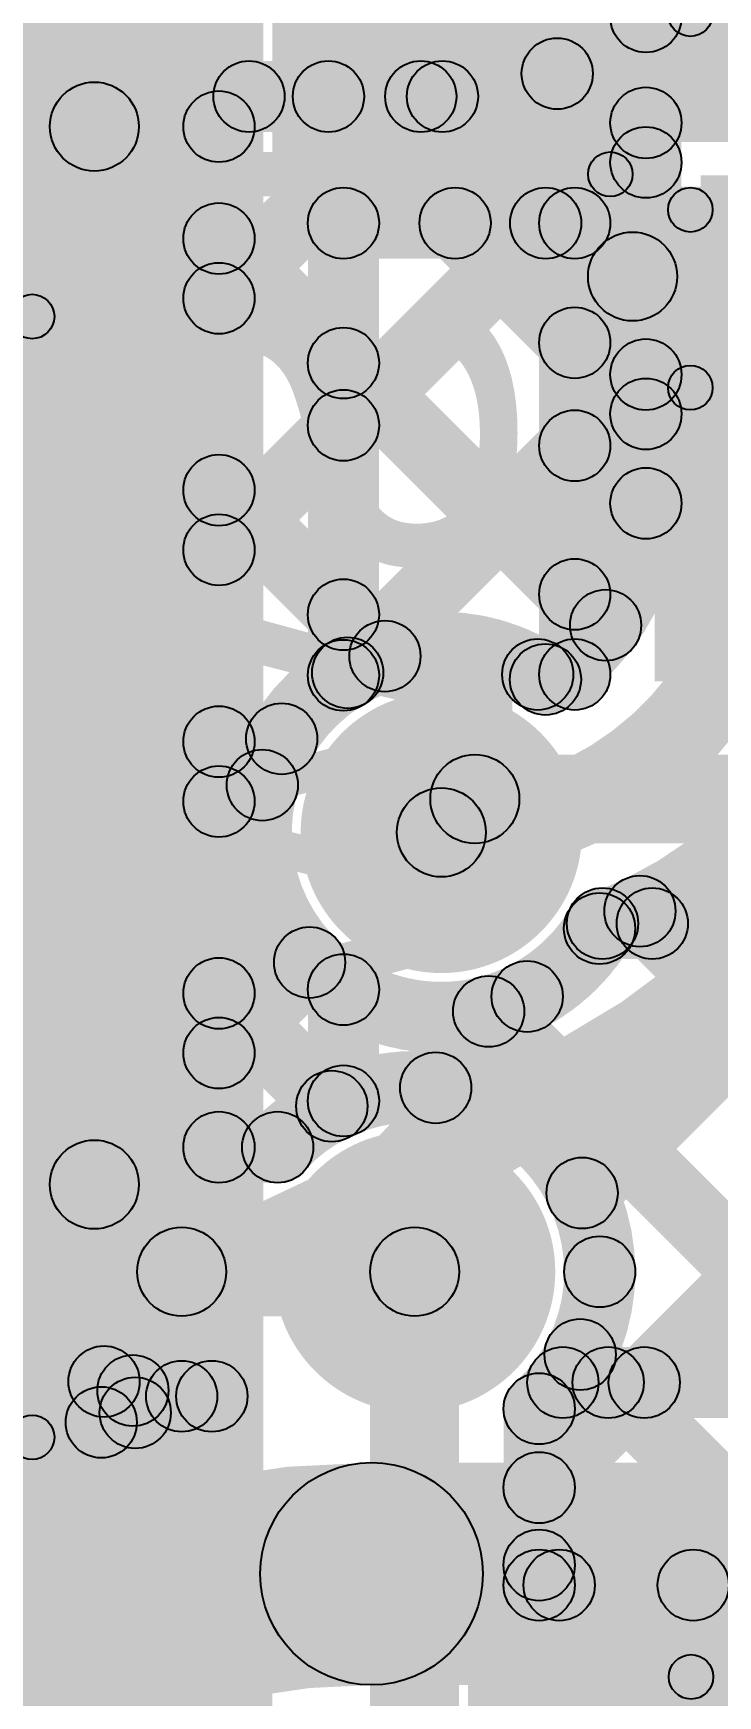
# Model space of a CAD drawing. Header units: millimetres. Extents: x -2.17 to 2.17, y -2.17 to 2.17.
# Drawn here: x 0.1061 to 0.1831, y -0.3347 to -0.1478 of the extents above; entities that cross this region are included whole.
import ezdxf

# ---------------------------------------------------------------- set-up
doc = ezdxf.new("R2010")
doc.units = ezdxf.units.MM
doc.header["$MEASUREMENT"] = 0
for name, color, linetype in [('BottomLayer', 5, 'Continuous'), ('BottomOverlay', 54, 'Continuous'), ('BottomPaste', 16, 'Continuous'), ('BottomSolder', 6, 'Continuous'), ('Mechanical2', 216, 'Continuous'), ('TopLayer', 1, 'Continuous'), ('TopOverlay', 2, 'Continuous'), ('TopSolder', 216, 'Continuous'), ('ViaHoleLayer', 16, 'Continuous')]:
    doc.layers.add(name, color=color, linetype=linetype)

# ---------------------------------------------------------------- blocks, each defined once
blk = doc.blocks.new('PBS_110_B_38')
at = {"layer": 'BottomOverlay'}
h = blk.add_hatch(color=54, dxfattribs=at)
edge = h.paths.add_edge_path()
edge.add_arc((0.114, 0.063), 0.0025, 0, 360)
h = blk.add_hatch(color=54, dxfattribs=at)
edge = h.paths.add_edge_path()
edge.add_arc((0.114, 0.063), 0.0025, 0, 360)
blk.add_hatch(color=54, dxfattribs=at).paths.add_polyline_path([(0.1165, -0.063), (0.1115, -0.063), (0.1115, 0.063), (0.1165, 0.063)])
h = blk.add_hatch(color=54, dxfattribs=at)
edge = h.paths.add_edge_path()
edge.add_arc((0.114, -0.063), 0.0025, 0, 360)
h = blk.add_hatch(color=54, dxfattribs=at)
edge = h.paths.add_edge_path()
edge.add_arc((0.114, -0.063), 0.0025, 0, 360)
at = {"layer": 'BottomSolder'}
blk.add_hatch(color=6, dxfattribs=at).paths.add_polyline_path([(0.11424, 0.06306), (0.11424, -0.06306), (0.04718, -0.06306), (0.04718, 0.06306)])
at = {"layer": 'BottomOverlay'}
for centre in [(0.114, 0.063), (0.114, 0.063), (0.114, -0.063), (0.114, -0.063)]:
    blk.add_circle(centre, 0.0025, dxfattribs=at)
blk = doc.blocks.new('S______B______B_50')
at = {"layer": 'BottomLayer'}
for points in [[(-0.015, 0.0175), (-0.015, -0.0175), (-0.045, -0.0175), (-0.045, 0.0175)], [(0.045, 0.0175), (0.045, -0.0175), (0.015, -0.0175), (0.015, 0.0175)]]:
    blk.add_hatch(color=5, dxfattribs=at).paths.add_polyline_path(points)
at = {"layer": 'BottomOverlay'}
blk.add_hatch(color=54, dxfattribs=at).paths.add_polyline_path([(-0.049, 0.0185), (-0.049, 0.0235), (0.049, 0.0235), (0.049, 0.0185)])
at = {"layer": 'BottomPaste'}
for points in [[(-0.015, 0.0175), (-0.015, -0.0175), (-0.045, -0.0175), (-0.045, 0.0175)], [(0.045, 0.0175), (0.045, -0.0175), (0.015, -0.0175), (0.015, 0.0175)]]:
    blk.add_hatch(color=16, dxfattribs=at).paths.add_polyline_path(points)
at = {"layer": 'BottomSolder'}
for points in [[(-0.011, 0.0215), (-0.011, -0.0215), (-0.049, -0.0215), (-0.049, 0.0215)], [(0.049, 0.0215), (0.049, -0.0215), (0.011, -0.0215), (0.011, 0.0215)]]:
    blk.add_hatch(color=6, dxfattribs=at).paths.add_polyline_path(points)
blk = doc.blocks.new('S______B______B_51')
at = {"layer": 'BottomLayer'}
for points in [[(-0.015, 0.0175), (-0.015, -0.0175), (-0.045, -0.0175), (-0.045, 0.0175)], [(0.045, 0.0175), (0.045, -0.0175), (0.015, -0.0175), (0.015, 0.0175)]]:
    blk.add_hatch(color=5, dxfattribs=at).paths.add_polyline_path(points)
at = {"layer": 'BottomOverlay'}
h = blk.add_hatch(color=54, dxfattribs=at)
edge = h.paths.add_edge_path()
edge.add_arc((-0.049, 0.021), 0.0025, 0, 360)
h = blk.add_hatch(color=54, dxfattribs=at)
edge = h.paths.add_edge_path()
edge.add_arc((-0.049, 0.021), 0.0025, 0, 360)
for points in [[(-0.049, 0.0185), (-0.049, 0.0235), (0.049, 0.0235), (0.049, 0.0185)], [(-0.0465, -0.021), (-0.0515, -0.021), (-0.0515, 0.021), (-0.0465, 0.021)], [(0.0515, -0.021), (0.0465, -0.021), (0.0465, 0.021), (0.0515, 0.021)], [(-0.049, -0.0235), (-0.049, -0.0185), (0.049, -0.0185), (0.049, -0.0235)]]:
    blk.add_hatch(color=54, dxfattribs=at).paths.add_polyline_path(points)
h = blk.add_hatch(color=54, dxfattribs=at)
edge = h.paths.add_edge_path()
edge.add_arc((0.049, 0.021), 0.0025, 0, 360)
h = blk.add_hatch(color=54, dxfattribs=at)
edge = h.paths.add_edge_path()
edge.add_arc((0.049, 0.021), 0.0025, 0, 360)
h = blk.add_hatch(color=54, dxfattribs=at)
edge = h.paths.add_edge_path()
edge.add_arc((-0.049, -0.021), 0.0025, 0, 360)
h = blk.add_hatch(color=54, dxfattribs=at)
edge = h.paths.add_edge_path()
edge.add_arc((-0.049, -0.021), 0.0025, 0, 360)
h = blk.add_hatch(color=54, dxfattribs=at)
edge = h.paths.add_edge_path()
edge.add_arc((0.049, -0.021), 0.0025, 0, 360)
h = blk.add_hatch(color=54, dxfattribs=at)
edge = h.paths.add_edge_path()
edge.add_arc((0.049, -0.021), 0.0025, 0, 360)
at = {"layer": 'BottomPaste'}
for points in [[(-0.015, 0.0175), (-0.015, -0.0175), (-0.045, -0.0175), (-0.045, 0.0175)], [(0.045, 0.0175), (0.045, -0.0175), (0.015, -0.0175), (0.015, 0.0175)]]:
    blk.add_hatch(color=16, dxfattribs=at).paths.add_polyline_path(points)
at = {"layer": 'BottomSolder'}
for points in [[(-0.011, 0.0215), (-0.011, -0.0215), (-0.049, -0.0215), (-0.049, 0.0215)], [(0.049, 0.0215), (0.049, -0.0215), (0.011, -0.0215), (0.011, 0.0215)]]:
    blk.add_hatch(color=6, dxfattribs=at).paths.add_polyline_path(points)
at = {"layer": 'BottomOverlay'}
for centre in [(-0.049, 0.021), (-0.049, 0.021), (0.049, 0.021), (0.049, 0.021), (-0.049, -0.021), (-0.049, -0.021), (0.049, -0.021), (0.049, -0.021)]:
    blk.add_circle(centre, 0.0025, dxfattribs=at)
blk = doc.blocks.new('WS2812B_M____261')
at = {"layer": 'TopOverlay'}
for points in [[(-0.0675, -0.07), (-0.0725, -0.07), (-0.0725, -0.06), (-0.0675, -0.06)], [(0.07, -0.0675), (0.07, -0.0725), (-0.07, -0.0725), (-0.07, -0.0675)]]:
    blk.add_hatch(color=2, dxfattribs=at).paths.add_polyline_path(points)
h = blk.add_hatch(color=2, dxfattribs=at)
edge = h.paths.add_edge_path()
edge.add_arc((-0.07, -0.07), 0.0025, 0, 360)
h = blk.add_hatch(color=2, dxfattribs=at)
edge = h.paths.add_edge_path()
edge.add_arc((-0.07, -0.07), 0.0025, 0, 360)
blk.add_circle((-0.07, -0.07), 0.0025, dxfattribs=at)
blk.add_circle((-0.07, -0.07), 0.0025, dxfattribs=at)
blk = doc.blocks.new('C__0402_B_443')
at = {"layer": 'BottomLayer'}
for points in [[(-0.0095, 0.0125), (-0.0095, -0.0125), (-0.0275, -0.0125), (-0.0275, 0.0125)], [(0.0275, 0.0125), (0.0275, -0.0125), (0.0095, -0.0125), (0.0095, 0.0125)]]:
    blk.add_hatch(color=5, dxfattribs=at).paths.add_polyline_path(points)
at = {"layer": 'BottomOverlay'}
h = blk.add_hatch(color=54, dxfattribs=at)
edge = h.paths.add_edge_path()
edge.add_arc((-0.031, 0.016), 0.0025, 0, 360)
h = blk.add_hatch(color=54, dxfattribs=at)
edge = h.paths.add_edge_path()
edge.add_arc((-0.031, 0.016), 0.0025, 0, 360)
for points in [[(-0.011, 0.0185), (-0.011, 0.0135), (-0.031, 0.0135), (-0.031, 0.0185)], [(0.031, 0.0185), (0.031, 0.0135), (0.011, 0.0135), (0.011, 0.0185)], [(-0.0285, -0.016), (-0.0335, -0.016), (-0.0335, 0.016), (-0.0285, 0.016)], [(0.0335, -0.016), (0.0285, -0.016), (0.0285, 0.016), (0.0335, 0.016)], [(-0.011, -0.0135), (-0.011, -0.0185), (-0.031, -0.0185), (-0.031, -0.0135)], [(0.031, -0.0135), (0.031, -0.0185), (0.011, -0.0185), (0.011, -0.0135)]]:
    blk.add_hatch(color=54, dxfattribs=at).paths.add_polyline_path(points)
h = blk.add_hatch(color=54, dxfattribs=at)
edge = h.paths.add_edge_path()
edge.add_arc((-0.011, 0.016), 0.0025, 0, 360)
h = blk.add_hatch(color=54, dxfattribs=at)
edge = h.paths.add_edge_path()
edge.add_arc((0.011, 0.016), 0.0025, 0, 360)
h = blk.add_hatch(color=54, dxfattribs=at)
edge = h.paths.add_edge_path()
edge.add_arc((0.031, 0.016), 0.0025, 0, 360)
h = blk.add_hatch(color=54, dxfattribs=at)
edge = h.paths.add_edge_path()
edge.add_arc((0.031, 0.016), 0.0025, 0, 360)
h = blk.add_hatch(color=54, dxfattribs=at)
edge = h.paths.add_edge_path()
edge.add_arc((-0.031, -0.016), 0.0025, 0, 360)
h = blk.add_hatch(color=54, dxfattribs=at)
edge = h.paths.add_edge_path()
edge.add_arc((-0.031, -0.016), 0.0025, 0, 360)
h = blk.add_hatch(color=54, dxfattribs=at)
edge = h.paths.add_edge_path()
edge.add_arc((-0.011, -0.016), 0.0025, 0, 360)
h = blk.add_hatch(color=54, dxfattribs=at)
edge = h.paths.add_edge_path()
edge.add_arc((0.011, -0.016), 0.0025, 0, 360)
h = blk.add_hatch(color=54, dxfattribs=at)
edge = h.paths.add_edge_path()
edge.add_arc((0.031, -0.016), 0.0025, 0, 360)
h = blk.add_hatch(color=54, dxfattribs=at)
edge = h.paths.add_edge_path()
edge.add_arc((0.031, -0.016), 0.0025, 0, 360)
at = {"layer": 'BottomPaste'}
for points in [[(-0.0095, 0.0125), (-0.0095, -0.0125), (-0.0275, -0.0125), (-0.0275, 0.0125)], [(0.0275, 0.0125), (0.0275, -0.0125), (0.0095, -0.0125), (0.0095, 0.0125)]]:
    blk.add_hatch(color=16, dxfattribs=at).paths.add_polyline_path(points)
at = {"layer": 'BottomSolder'}
for points in [[(-0.00714, 0.01486), (-0.00714, -0.01486), (-0.02986, -0.01486), (-0.02986, 0.01486)], [(0.02986, 0.01486), (0.02986, -0.01486), (0.00714, -0.01486), (0.00714, 0.01486)]]:
    blk.add_hatch(color=6, dxfattribs=at).paths.add_polyline_path(points)
at = {"layer": 'BottomOverlay'}
for centre in [(-0.031, 0.016), (-0.031, 0.016), (-0.011, 0.016), (0.011, 0.016), (0.031, 0.016), (0.031, 0.016), (-0.031, -0.016), (-0.031, -0.016), (-0.011, -0.016), (0.011, -0.016), (0.031, -0.016), (0.031, -0.016)]:
    blk.add_circle(centre, 0.0025, dxfattribs=at)

msp = doc.modelspace()

# ---------------------------------------------------------------- hatches: boundary and pattern name
at = {"layer": 'BottomLayer'}
for points in [[(-0.043, -0.55161), (0.132, -0.55161), (0.132, -0.11861), (-0.043, -0.11861)], [(0.176, -0.16), (0.304, -0.16), (0.304, -0.122), (0.176, -0.122)], [(0.14383, -0.19467), (0.13817, -0.18902), (0.16091, -0.16628), (0.16656, -0.17194)], [(0.141, -0.17311), (0.141, -0.16511), (0.167, -0.16511), (0.167, -0.17311)], [(0.15072, -0.17194), (0.15638, -0.16628), (0.16983, -0.17973), (0.16417, -0.18539)], [(0.176, -0.22061), (0.251, -0.22061), (0.251, -0.165), (0.176, -0.165)], [(0.145, -0.21994), (0.137, -0.21994), (0.137, -0.16911), (0.145, -0.16911)], [(0.171, -0.21985), (0.163, -0.21985), (0.163, -0.16911), (0.171, -0.16911)], [(0.1735, -0.18011), (0.1735, -0.17011), (0.196, -0.17011), (0.196, -0.18011)], [(0.13817, -0.18767), (0.14383, -0.18201), (0.16983, -0.20801), (0.16417, -0.21367)], [(0.1443, -0.22249), (0.13864, -0.21683), (0.16417, -0.1913), (0.16983, -0.19696)], [(0.13817, -0.21596), (0.14383, -0.2103), (0.14849, -0.21496), (0.14283, -0.22062)], [(0.16284, -0.22385), (0.16284, -0.21585), (0.167, -0.21585), (0.167, -0.22385)], [(0.15577, -0.23885), (0.15577, -0.22885), (0.42092, -0.22885), (0.42092, -0.23885)], [(0.15554, -0.24115), (0.14846, -0.23407), (0.15223, -0.23031), (0.1593, -0.23738)], [(0.17012, -0.25185), (0.17012, -0.24385), (0.41069, -0.24385), (0.41069, -0.25185)], [(0.16583, -0.31409), (0.16017, -0.30844), (0.22359, -0.24502), (0.22925, -0.25067)], [(0.17066, -0.28098), (0.16501, -0.27532), (0.19531, -0.24502), (0.20097, -0.25067)], [(0.17289, -0.25067), (0.17855, -0.24502), (0.25883, -0.3253), (0.25317, -0.33096)], [(0.18315, -0.32506), (0.17749, -0.3194), (0.25188, -0.24502), (0.25753, -0.25067)], [(0.1542, -0.26915), (0.14854, -0.2635), (0.15882, -0.25322), (0.16448, -0.25888)], [(0.145, -0.26779), (0.137, -0.26779), (0.137, -0.25528), (0.145, -0.25528)], [(0.15449, -0.26056), (0.16015, -0.2549), (0.22507, -0.31983), (0.21942, -0.32549)], [(0.154, -0.382), (0.144, -0.382), (0.144, -0.287), (0.154, -0.287)], [(0.16478, -0.29914), (0.17044, -0.29348), (0.19636, -0.3194), (0.1907, -0.32506)], [(0.167, -0.32223), (0.159, -0.32223), (0.159, -0.3024), (0.167, -0.3024)], [(0.16017, -0.32281), (0.16583, -0.31715), (0.16808, -0.3194), (0.16242, -0.32506)], [(0.163, -0.32623), (0.163, -0.31823), (0.198, -0.31823), (0.198, -0.32623)]]:
    msp.add_hatch(color=5, dxfattribs=at).paths.add_polyline_path(points)
h = msp.add_hatch(color=5, dxfattribs=at)
edge = h.paths.add_edge_path()
edge.add_arc((0.141, -0.16911), 0.004, 0, 360)
h = msp.add_hatch(color=5, dxfattribs=at)
edge = h.paths.add_edge_path()
edge.add_arc((0.141, -0.16911), 0.004, 0, 360)
h = msp.add_hatch(color=5, dxfattribs=at)
edge = h.paths.add_edge_path()
edge.add_arc((0.15355, -0.16911), 0.004, 0, 360)
h = msp.add_hatch(color=5, dxfattribs=at)
edge = h.paths.add_edge_path()
edge.add_arc((0.16373, -0.16911), 0.004, 0, 360)
h = msp.add_hatch(color=5, dxfattribs=at)
edge = h.paths.add_edge_path()
edge.add_arc((0.167, -0.16911), 0.004, 0, 360)
h = msp.add_hatch(color=5, dxfattribs=at)
edge = h.paths.add_edge_path()
edge.add_arc((0.167, -0.16911), 0.004, 0, 360)
h = msp.add_hatch(color=5, dxfattribs=at)
edge = h.paths.add_edge_path()
edge.add_arc((0.1735, -0.17511), 0.005, 0, 360)
h = msp.add_hatch(color=5, dxfattribs=at)
edge = h.paths.add_edge_path()
edge.add_arc((0.167, -0.18256), 0.004, 0, 360)
h = msp.add_hatch(color=5, dxfattribs=at)
edge = h.paths.add_edge_path()
edge.add_arc((0.141, -0.18484), 0.004, 0, 360)
h = msp.add_hatch(color=5, dxfattribs=at)
edge = h.paths.add_edge_path()
edge.add_arc((0.141, -0.19184), 0.004, 0, 360)
h = msp.add_hatch(color=5, dxfattribs=at)
edge = h.paths.add_edge_path()
edge.add_arc((0.167, -0.19413), 0.004, 0, 360)
h = msp.add_hatch(color=5, dxfattribs=at)
edge = h.paths.add_edge_path()
edge.add_arc((0.167, -0.21084), 0.004, 0, 360)
h = msp.add_hatch(color=5, dxfattribs=at)
edge = h.paths.add_edge_path()
edge.add_arc((0.141, -0.21313), 0.004, 0, 360)
h = msp.add_hatch(color=5, dxfattribs=at)
edge = h.paths.add_edge_path()
edge.add_arc((0.14566, -0.21779), 0.004, 0, 360)
h = msp.add_hatch(color=5, dxfattribs=at)
edge = h.paths.add_edge_path()
edge.add_arc((0.141, -0.21994), 0.004, 0, 360)
h = msp.add_hatch(color=5, dxfattribs=at)
edge = h.paths.add_edge_path()
edge.add_arc((0.141, -0.21994), 0.004, 0, 360)
h = msp.add_hatch(color=5, dxfattribs=at)
edge = h.paths.add_edge_path()
edge.add_arc((0.14147, -0.21966), 0.004, 0, 360)
h = msp.add_hatch(color=5, dxfattribs=at)
edge = h.paths.add_edge_path()
edge.add_arc((0.16284, -0.21985), 0.004, 0, 360)
h = msp.add_hatch(color=5, dxfattribs=at)
edge = h.paths.add_edge_path()
edge.add_arc((0.16284, -0.21985), 0.004, 0, 360)
h = msp.add_hatch(color=5, dxfattribs=at)
edge = h.paths.add_edge_path()
edge.add_arc((0.167, -0.21985), 0.004, 0, 360)
h = msp.add_hatch(color=5, dxfattribs=at)
edge = h.paths.add_edge_path()
edge.add_arc((0.167, -0.21985), 0.004, 0, 360)
h = msp.add_hatch(color=5, dxfattribs=at)
edge = h.paths.add_edge_path()
edge.add_arc((0.152, -0.23761), 0.01181, 0, 360)
h = msp.add_hatch(color=5, dxfattribs=at)
edge = h.paths.add_edge_path()
edge.add_arc((0.15577, -0.23385), 0.005, 0, 360)
h = msp.add_hatch(color=5, dxfattribs=at)
edge = h.paths.add_edge_path()
edge.add_arc((0.15577, -0.23385), 0.005, 0, 360)
h = msp.add_hatch(color=5, dxfattribs=at)
edge = h.paths.add_edge_path()
edge.add_arc((0.152, -0.23761), 0.005, 0, 360)
h = msp.add_hatch(color=5, dxfattribs=at)
edge = h.paths.add_edge_path()
edge.add_arc((0.17012, -0.24785), 0.004, 0, 360)
h = msp.add_hatch(color=5, dxfattribs=at)
edge = h.paths.add_edge_path()
edge.add_arc((0.17012, -0.24785), 0.004, 0, 360)
h = msp.add_hatch(color=5, dxfattribs=at)
edge = h.paths.add_edge_path()
edge.add_arc((0.17572, -0.24785), 0.004, 0, 360)
h = msp.add_hatch(color=5, dxfattribs=at)
edge = h.paths.add_edge_path()
edge.add_arc((0.141, -0.25528), 0.004, 0, 360)
h = msp.add_hatch(color=5, dxfattribs=at)
edge = h.paths.add_edge_path()
edge.add_arc((0.141, -0.25528), 0.004, 0, 360)
h = msp.add_hatch(color=5, dxfattribs=at)
edge = h.paths.add_edge_path()
edge.add_arc((0.16165, -0.25605), 0.004, 0, 360)
h = msp.add_hatch(color=5, dxfattribs=at)
edge = h.paths.add_edge_path()
edge.add_arc((0.15732, -0.25773), 0.004, 0, 360)
h = msp.add_hatch(color=5, dxfattribs=at)
edge = h.paths.add_edge_path()
edge.add_arc((0.15137, -0.26632), 0.004, 0, 360)
h = msp.add_hatch(color=5, dxfattribs=at)
edge = h.paths.add_edge_path()
edge.add_arc((0.141, -0.26779), 0.004, 0, 360)
h = msp.add_hatch(color=5, dxfattribs=at)
edge = h.paths.add_edge_path()
edge.add_arc((0.141, -0.26779), 0.004, 0, 360)
h = msp.add_hatch(color=5, dxfattribs=at)
edge = h.paths.add_edge_path()
edge.add_arc((0.16783, -0.27815), 0.004, 0, 360)
h = msp.add_hatch(color=5, dxfattribs=at)
edge = h.paths.add_edge_path()
edge.add_arc((0.149, -0.287), 0.01181, 0, 360)
h = msp.add_hatch(color=5, dxfattribs=at)
edge = h.paths.add_edge_path()
edge.add_arc((0.149, -0.287), 0.005, 0, 360)
h = msp.add_hatch(color=5, dxfattribs=at)
edge = h.paths.add_edge_path()
edge.add_arc((0.16981, -0.287), 0.004, 0, 360)
h = msp.add_hatch(color=5, dxfattribs=at)
edge = h.paths.add_edge_path()
edge.add_arc((0.16981, -0.287), 0.004, 0, 360)
h = msp.add_hatch(color=5, dxfattribs=at)
edge = h.paths.add_edge_path()
edge.add_arc((0.16761, -0.29631), 0.004, 0, 360)
h = msp.add_hatch(color=5, dxfattribs=at)
edge = h.paths.add_edge_path()
edge.add_arc((0.163, -0.3024), 0.004, 0, 360)
h = msp.add_hatch(color=5, dxfattribs=at)
edge = h.paths.add_edge_path()
edge.add_arc((0.163, -0.3024), 0.004, 0, 360)
h = msp.add_hatch(color=5, dxfattribs=at)
edge = h.paths.add_edge_path()
edge.add_arc((0.163, -0.31127), 0.004, 0, 360)
h = msp.add_hatch(color=5, dxfattribs=at)
edge = h.paths.add_edge_path()
edge.add_arc((0.163, -0.31998), 0.004, 0, 360)
h = msp.add_hatch(color=5, dxfattribs=at)
edge = h.paths.add_edge_path()
edge.add_arc((0.163, -0.32223), 0.004, 0, 360)
h = msp.add_hatch(color=5, dxfattribs=at)
edge = h.paths.add_edge_path()
edge.add_arc((0.163, -0.32223), 0.004, 0, 360)
h = msp.add_hatch(color=5, dxfattribs=at)
edge = h.paths.add_edge_path()
edge.add_arc((0.16525, -0.32223), 0.004, 0, 360)
h = msp.add_hatch(color=5, dxfattribs=at)
edge = h.paths.add_edge_path()
edge.add_arc((0.18032, -0.32223), 0.004, 0, 360)
at = {"layer": 'BottomSolder'}
h = msp.add_hatch(color=6, dxfattribs=at)
edge = h.paths.add_edge_path()
edge.add_arc((0.152, -0.23761), 0.01581, 0, 360)
h = msp.add_hatch(color=6, dxfattribs=at)
edge = h.paths.add_edge_path()
edge.add_arc((0.149, -0.287), 0.01581, 0, 360)
at = {"layer": 'TopLayer'}
h = msp.add_hatch(color=1, dxfattribs=at)
edge = h.paths.add_edge_path()
edge.add_arc((0.175, -0.14592), 0.004, 0, 360)
h = msp.add_hatch(color=1, dxfattribs=at)
edge = h.paths.add_edge_path()
edge.add_arc((0.175, -0.14592), 0.004, 0, 360)
for points in [[(0.179, -0.20061), (0.171, -0.20061), (0.171, -0.14592), (0.179, -0.14592)], [(0.1622, -0.15513), (0.16785, -0.14948), (0.17783, -0.15945), (0.17217, -0.16511)], [(0.13038, -0.15887), (0.13038, -0.15087), (0.15213, -0.15087), (0.15213, -0.15887)], [(0.12983, -0.18039), (0.12417, -0.17473), (0.14686, -0.15204), (0.15252, -0.1577)], [(0.13648, -0.1577), (0.14214, -0.15204), (0.17783, -0.18773), (0.17217, -0.19339)], [(0.12983, -0.20867), (0.12417, -0.20302), (0.17217, -0.15502), (0.17783, -0.16067)], [(0.118, -0.27719), (0.108, -0.27719), (0.108, -0.15825), (0.118, -0.15825)], [(0.131, -0.273), (0.123, -0.273), (0.123, -0.15825), (0.131, -0.15825)], [(0.12417, -0.17367), (0.12983, -0.16801), (0.1733, -0.21149), (0.16764, -0.21714)], [(0.1443, -0.22249), (0.13864, -0.21683), (0.17217, -0.1833), (0.17783, -0.18896)], [(0.12417, -0.20196), (0.12983, -0.1963), (0.14849, -0.21496), (0.14283, -0.22062)], [(0.12983, -0.23696), (0.12417, -0.2313), (0.13122, -0.22425), (0.13688, -0.22991)], [(0.17066, -0.28098), (0.16501, -0.27532), (0.21654, -0.22379), (0.2222, -0.22944)], [(0.12417, -0.23024), (0.12983, -0.22458), (0.13471, -0.22946), (0.12905, -0.23512)], [(0.1715, -0.24929), (0.17716, -0.24363), (0.22433, -0.2908), (0.21867, -0.29646)], [(0.12983, -0.26524), (0.12417, -0.25958), (0.13436, -0.2494), (0.14001, -0.25506)], [(0.17763, -0.30229), (0.17198, -0.29663), (0.21867, -0.24994), (0.22433, -0.25559)], [(0.12417, -0.25852), (0.12983, -0.25287), (0.14252, -0.26556), (0.13686, -0.27122)], [(0.1542, -0.26915), (0.14854, -0.2635), (0.15882, -0.25322), (0.16448, -0.25888)], [(0.15449, -0.26056), (0.16015, -0.2549), (0.20188, -0.29663), (0.19622, -0.30229)], [(0.127, -0.277), (0.127, -0.269), (0.1336, -0.269), (0.1336, -0.277)], [(0.12281, -0.292), (0.12281, -0.282), (0.149, -0.282), (0.149, -0.292)], [(0.16478, -0.29914), (0.17044, -0.29348), (0.17359, -0.29663), (0.16794, -0.30229)], [(0.11125, -0.30217), (0.11691, -0.29651), (0.12042, -0.30003), (0.11477, -0.30569)], [(0.12281, -0.305), (0.12281, -0.297), (0.1262, -0.297), (0.1262, -0.305)], [(0.16567, -0.30346), (0.16567, -0.29546), (0.2215, -0.29546), (0.2215, -0.30346)], [(0.11659, -0.30676), (0.11094, -0.3011), (0.11451, -0.29753), (0.12016, -0.30319)], [(0.14415, -0.33346), (0.14415, -0.30846), (0.24435, -0.30846), (0.24435, -0.33346)]]:
    msp.add_hatch(color=1, dxfattribs=at).paths.add_polyline_path(points)
h = msp.add_hatch(color=1, dxfattribs=at)
edge = h.paths.add_edge_path()
edge.add_arc((0.16503, -0.1523), 0.004, 0, 360)
h = msp.add_hatch(color=1, dxfattribs=at)
edge = h.paths.add_edge_path()
edge.add_arc((0.13038, -0.15487), 0.004, 0, 360)
h = msp.add_hatch(color=1, dxfattribs=at)
edge = h.paths.add_edge_path()
edge.add_arc((0.13038, -0.15487), 0.004, 0, 360)
h = msp.add_hatch(color=1, dxfattribs=at)
edge = h.paths.add_edge_path()
edge.add_arc((0.13931, -0.15487), 0.004, 0, 360)
h = msp.add_hatch(color=1, dxfattribs=at)
edge = h.paths.add_edge_path()
edge.add_arc((0.14969, -0.15487), 0.004, 0, 360)
h = msp.add_hatch(color=1, dxfattribs=at)
edge = h.paths.add_edge_path()
edge.add_arc((0.15213, -0.15487), 0.004, 0, 360)
h = msp.add_hatch(color=1, dxfattribs=at)
edge = h.paths.add_edge_path()
edge.add_arc((0.15213, -0.15487), 0.004, 0, 360)
h = msp.add_hatch(color=1, dxfattribs=at)
edge = h.paths.add_edge_path()
edge.add_arc((0.113, -0.15825), 0.005, 0, 360)
h = msp.add_hatch(color=1, dxfattribs=at)
edge = h.paths.add_edge_path()
edge.add_arc((0.113, -0.15825), 0.005, 0, 360)
h = msp.add_hatch(color=1, dxfattribs=at)
edge = h.paths.add_edge_path()
edge.add_arc((0.127, -0.15825), 0.004, 0, 360)
h = msp.add_hatch(color=1, dxfattribs=at)
edge = h.paths.add_edge_path()
edge.add_arc((0.127, -0.15825), 0.004, 0, 360)
h = msp.add_hatch(color=1, dxfattribs=at)
edge = h.paths.add_edge_path()
edge.add_arc((0.175, -0.15784), 0.004, 0, 360)
h = msp.add_hatch(color=1, dxfattribs=at)
edge = h.paths.add_edge_path()
edge.add_arc((0.175, -0.16228), 0.004, 0, 360)
h = msp.add_hatch(color=1, dxfattribs=at)
edge = h.paths.add_edge_path()
edge.add_arc((0.127, -0.17084), 0.004, 0, 360)
h = msp.add_hatch(color=1, dxfattribs=at)
edge = h.paths.add_edge_path()
edge.add_arc((0.127, -0.17756), 0.004, 0, 360)
h = msp.add_hatch(color=1, dxfattribs=at)
edge = h.paths.add_edge_path()
edge.add_arc((0.175, -0.18613), 0.004, 0, 360)
h = msp.add_hatch(color=1, dxfattribs=at)
edge = h.paths.add_edge_path()
edge.add_arc((0.175, -0.19056), 0.004, 0, 360)
h = msp.add_hatch(color=1, dxfattribs=at)
edge = h.paths.add_edge_path()
edge.add_arc((0.127, -0.19913), 0.004, 0, 360)
h = msp.add_hatch(color=1, dxfattribs=at)
edge = h.paths.add_edge_path()
edge.add_arc((0.175, -0.20061), 0.004, 0, 360)
h = msp.add_hatch(color=1, dxfattribs=at)
edge = h.paths.add_edge_path()
edge.add_arc((0.175, -0.20061), 0.004, 0, 360)
h = msp.add_hatch(color=1, dxfattribs=at)
edge = h.paths.add_edge_path()
edge.add_arc((0.127, -0.20584), 0.004, 0, 360)
h = msp.add_hatch(color=1, dxfattribs=at)
edge = h.paths.add_edge_path()
edge.add_arc((0.17047, -0.21431), 0.004, 0, 360)
h = msp.add_hatch(color=1, dxfattribs=at)
edge = h.paths.add_edge_path()
edge.add_arc((0.14566, -0.21779), 0.004, 0, 360)
h = msp.add_hatch(color=1, dxfattribs=at)
edge = h.paths.add_edge_path()
edge.add_arc((0.14147, -0.21966), 0.004, 0, 360)
h = msp.add_hatch(color=1, dxfattribs=at)
edge = h.paths.add_edge_path()
edge.add_arc((0.16371, -0.22041), 0.004, 0, 360)
h = msp.add_hatch(color=1, dxfattribs=at)
edge = h.paths.add_edge_path()
edge.add_arc((0.16371, -0.22041), 0.004, 0, 360)
h = msp.add_hatch(color=1, dxfattribs=at)
edge = h.paths.add_edge_path()
edge.add_arc((0.127, -0.22741), 0.004, 0, 360)
h = msp.add_hatch(color=1, dxfattribs=at)
edge = h.paths.add_edge_path()
edge.add_arc((0.13405, -0.22708), 0.004, 0, 360)
h = msp.add_hatch(color=1, dxfattribs=at)
edge = h.paths.add_edge_path()
edge.add_arc((0.152, -0.23761), 0.01181, 0, 360)
h = msp.add_hatch(color=1, dxfattribs=at)
edge = h.paths.add_edge_path()
edge.add_arc((0.13188, -0.23229), 0.004, 0, 360)
h = msp.add_hatch(color=1, dxfattribs=at)
edge = h.paths.add_edge_path()
edge.add_arc((0.127, -0.23413), 0.004, 0, 360)
h = msp.add_hatch(color=1, dxfattribs=at)
edge = h.paths.add_edge_path()
edge.add_arc((0.152, -0.23761), 0.005, 0, 360)
h = msp.add_hatch(color=1, dxfattribs=at)
edge = h.paths.add_edge_path()
edge.add_arc((0.17433, -0.24646), 0.004, 0, 360)
h = msp.add_hatch(color=1, dxfattribs=at)
edge = h.paths.add_edge_path()
edge.add_arc((0.16979, -0.24841), 0.004, 0, 360)
h = msp.add_hatch(color=1, dxfattribs=at)
edge = h.paths.add_edge_path()
edge.add_arc((0.16979, -0.24841), 0.004, 0, 360)
h = msp.add_hatch(color=1, dxfattribs=at)
edge = h.paths.add_edge_path()
edge.add_arc((0.13719, -0.25223), 0.004, 0, 360)
h = msp.add_hatch(color=1, dxfattribs=at)
edge = h.paths.add_edge_path()
edge.add_arc((0.127, -0.2557), 0.004, 0, 360)
h = msp.add_hatch(color=1, dxfattribs=at)
edge = h.paths.add_edge_path()
edge.add_arc((0.16165, -0.25605), 0.004, 0, 360)
h = msp.add_hatch(color=1, dxfattribs=at)
edge = h.paths.add_edge_path()
edge.add_arc((0.15732, -0.25773), 0.004, 0, 360)
h = msp.add_hatch(color=1, dxfattribs=at)
edge = h.paths.add_edge_path()
edge.add_arc((0.127, -0.26241), 0.004, 0, 360)
h = msp.add_hatch(color=1, dxfattribs=at)
edge = h.paths.add_edge_path()
edge.add_arc((0.15137, -0.26632), 0.004, 0, 360)
h = msp.add_hatch(color=1, dxfattribs=at)
edge = h.paths.add_edge_path()
edge.add_arc((0.13969, -0.26839), 0.004, 0, 360)
h = msp.add_hatch(color=1, dxfattribs=at)
edge = h.paths.add_edge_path()
edge.add_arc((0.127, -0.273), 0.004, 0, 360)
h = msp.add_hatch(color=1, dxfattribs=at)
edge = h.paths.add_edge_path()
edge.add_arc((0.127, -0.273), 0.004, 0, 360)
h = msp.add_hatch(color=1, dxfattribs=at)
edge = h.paths.add_edge_path()
edge.add_arc((0.1336, -0.273), 0.004, 0, 360)
h = msp.add_hatch(color=1, dxfattribs=at)
edge = h.paths.add_edge_path()
edge.add_arc((0.1336, -0.273), 0.004, 0, 360)
h = msp.add_hatch(color=1, dxfattribs=at)
edge = h.paths.add_edge_path()
edge.add_arc((0.113, -0.27719), 0.005, 0, 360)
h = msp.add_hatch(color=1, dxfattribs=at)
edge = h.paths.add_edge_path()
edge.add_arc((0.113, -0.27719), 0.005, 0, 360)
h = msp.add_hatch(color=1, dxfattribs=at)
edge = h.paths.add_edge_path()
edge.add_arc((0.16783, -0.27815), 0.004, 0, 360)
h = msp.add_hatch(color=1, dxfattribs=at)
edge = h.paths.add_edge_path()
edge.add_arc((0.149, -0.287), 0.01181, 0, 360)
h = msp.add_hatch(color=1, dxfattribs=at)
edge = h.paths.add_edge_path()
edge.add_arc((0.12281, -0.287), 0.005, 0, 360)
h = msp.add_hatch(color=1, dxfattribs=at)
edge = h.paths.add_edge_path()
edge.add_arc((0.12281, -0.287), 0.005, 0, 360)
h = msp.add_hatch(color=1, dxfattribs=at)
edge = h.paths.add_edge_path()
edge.add_arc((0.149, -0.287), 0.005, 0, 360)
h = msp.add_hatch(color=1, dxfattribs=at)
edge = h.paths.add_edge_path()
edge.add_arc((0.16981, -0.287), 0.004, 0, 360)
h = msp.add_hatch(color=1, dxfattribs=at)
edge = h.paths.add_edge_path()
edge.add_arc((0.16981, -0.287), 0.004, 0, 360)
h = msp.add_hatch(color=1, dxfattribs=at)
edge = h.paths.add_edge_path()
edge.add_arc((0.16761, -0.29631), 0.004, 0, 360)
h = msp.add_hatch(color=1, dxfattribs=at)
edge = h.paths.add_edge_path()
edge.add_arc((0.11408, -0.29934), 0.004, 0, 360)
h = msp.add_hatch(color=1, dxfattribs=at)
edge = h.paths.add_edge_path()
edge.add_arc((0.11733, -0.30036), 0.004, 0, 360)
h = msp.add_hatch(color=1, dxfattribs=at)
edge = h.paths.add_edge_path()
edge.add_arc((0.12281, -0.301), 0.004, 0, 360)
h = msp.add_hatch(color=1, dxfattribs=at)
edge = h.paths.add_edge_path()
edge.add_arc((0.12281, -0.301), 0.004, 0, 360)
h = msp.add_hatch(color=1, dxfattribs=at)
edge = h.paths.add_edge_path()
edge.add_arc((0.1262, -0.301), 0.004, 0, 360)
h = msp.add_hatch(color=1, dxfattribs=at)
edge = h.paths.add_edge_path()
edge.add_arc((0.1262, -0.301), 0.004, 0, 360)
h = msp.add_hatch(color=1, dxfattribs=at)
edge = h.paths.add_edge_path()
edge.add_arc((0.16567, -0.29946), 0.004, 0, 360)
h = msp.add_hatch(color=1, dxfattribs=at)
edge = h.paths.add_edge_path()
edge.add_arc((0.16567, -0.29946), 0.004, 0, 360)
h = msp.add_hatch(color=1, dxfattribs=at)
edge = h.paths.add_edge_path()
edge.add_arc((0.17076, -0.29946), 0.004, 0, 360)
h = msp.add_hatch(color=1, dxfattribs=at)
edge = h.paths.add_edge_path()
edge.add_arc((0.17481, -0.29946), 0.004, 0, 360)
h = msp.add_hatch(color=1, dxfattribs=at)
edge = h.paths.add_edge_path()
edge.add_arc((0.11759, -0.30286), 0.004, 0, 360)
h = msp.add_hatch(color=1, dxfattribs=at)
edge = h.paths.add_edge_path()
edge.add_arc((0.11377, -0.30393), 0.004, 0, 360)
h = msp.add_hatch(color=1, dxfattribs=at)
edge = h.paths.add_edge_path()
edge.add_arc((0.14415, -0.32096), 0.0125, 0, 360)
h = msp.add_hatch(color=1, dxfattribs=at)
edge = h.paths.add_edge_path()
edge.add_arc((0.14415, -0.32096), 0.0125, 0, 360)
at = {"layer": 'TopSolder'}
h = msp.add_hatch(color=216, dxfattribs=at)
edge = h.paths.add_edge_path()
edge.add_arc((0.149, -0.287), 0.01581, 0, 360)
at = {"layer": 'ViaHoleLayer'}
h = msp.add_hatch(color=16, dxfattribs=at)
edge = h.paths.add_edge_path()
edge.add_arc((0.152, -0.23761), 0.00591, 0, 360)
h = msp.add_hatch(color=16, dxfattribs=at)
edge = h.paths.add_edge_path()
edge.add_arc((0.149, -0.287), 0.00591, 0, 360)

# ---------------------------------------------------------------- linework, layer by layer
at = {"layer": 'BottomLayer', "const_width": 0.008}
for points in [[(0.141, -0.21994, -0.283432), (0.16284, -0.21985)], [(0.17012, -0.24785, -0.426795), (0.141, -0.25528)], [(0.141, -0.26779, -0.535113), (0.16981, -0.287)], [(0.16981, -0.287, -0.211292), (0.163, -0.3024)]]:
    msp.add_lwpolyline(points, format="xyb", dxfattribs=at)
at = {"layer": 'BottomLayer'}
for centre, radius in [((0.141, -0.16911), 0.004), ((0.141, -0.16911), 0.004), ((0.15355, -0.16911), 0.004), ((0.16373, -0.16911), 0.004), ((0.167, -0.16911), 0.004), ((0.167, -0.16911), 0.004), ((0.1735, -0.17511), 0.005), ((0.167, -0.18256), 0.004), ((0.141, -0.18484), 0.004), ((0.141, -0.19184), 0.004), ((0.167, -0.19413), 0.004), ((0.167, -0.21084), 0.004), ((0.141, -0.21313), 0.004), ((0.14566, -0.21779), 0.004), ((0.141, -0.21994), 0.004), ((0.141, -0.21994), 0.004), ((0.14147, -0.21966), 0.004), ((0.16284, -0.21985), 0.004), ((0.16284, -0.21985), 0.004), ((0.167, -0.21985), 0.004), ((0.167, -0.21985), 0.004), ((0.15577, -0.23385), 0.005), ((0.15577, -0.23385), 0.005), ((0.152, -0.23761), 0.005), ((0.17012, -0.24785), 0.004), ((0.17012, -0.24785), 0.004), ((0.17572, -0.24785), 0.004), ((0.141, -0.25528), 0.004), ((0.141, -0.25528), 0.004), ((0.16165, -0.25605), 0.004), ((0.15732, -0.25773), 0.004), ((0.15137, -0.26632), 0.004), ((0.141, -0.26779), 0.004), ((0.141, -0.26779), 0.004), ((0.16783, -0.27815), 0.004), ((0.149, -0.287), 0.005), ((0.16981, -0.287), 0.004), ((0.16981, -0.287), 0.004), ((0.16761, -0.29631), 0.004), ((0.163, -0.3024), 0.004), ((0.163, -0.3024), 0.004), ((0.163, -0.31127), 0.004), ((0.163, -0.31998), 0.004), ((0.163, -0.32223), 0.004), ((0.163, -0.32223), 0.004), ((0.16525, -0.32223), 0.004), ((0.18032, -0.32223), 0.004)]:
    msp.add_circle(centre, radius, dxfattribs=at)
at = {"layer": 'Mechanical2', "const_width": 0.01}
for points in [[(2.16535, 0.001, 1), (-2.16535, 0.001, 1)], [(2.08135, -0.01, 1), (-2.04935, -0.01, 1)], [(1.84055, 0.001, 1), (-1.84055, 0.001, 1)], [(1.6437, 0.001, 1), (-1.6437, 0.001, 1)], [(1.50394, 0, 1), (-1.50394, 0, 1)], [(1.30709, 0.001, 1), (-1.30709, 0.001, 1)], [(1.17323, 0.001, 1), (-1.17323, 0.001, 1)], [(0.97638, 0.001, 1), (-0.97638, 0.001, 1)], [(0.84252, 0.001, 1), (-0.84252, 0.001, 1)], [(0.64567, 0.001, 1), (-0.64567, 0.001, 1)], [(0.51081, -0.01261, 1), (-0.51281, -0.01261, 1)], [(0.31496, 0.001, 1), (-0.31496, 0.001, 1)]]:
    msp.add_lwpolyline(points, format="xyb", close=True, dxfattribs=at)
at = {"layer": 'TopLayer'}
for points, const_width in [([(0.099, -0.15825, -0.414214), (0.13038, -0.12687)], 0.008), ([(0.113, -0.15825, -0.414214), (0.13038, -0.14087)], 0.01), ([(0.175, -0.14592, -0.188807), (0.15213, -0.15487)], 0.008), ([(0.127, -0.15825, -0.414214), (0.13038, -0.15487)], 0.008), ([(0.189, -0.20061, -0.414214), (0.152, -0.23761)], 0.01), ([(0.175, -0.20061, -0.26512), (0.16371, -0.22041)], 0.008), ([(0.16979, -0.24841, -2.506252), (0.16371, -0.22041)], 0.008), ([(0.19776, -0.22314, -0.19154), (0.16979, -0.24841)], 0.008), ([(0.1336, -0.273, -0.6855), (0.16981, -0.287)], 0.008), ([(0.12281, -0.287, -0.414214), (0.113, -0.27719)], 0.01), ([(0.12281, -0.301, -0.414214), (0.099, -0.27719)], 0.008), ([(0.16981, -0.287, -0.161876), (0.16567, -0.29946)], 0.008), ([(0.05699, -0.34554, -0.203107), (0.1262, -0.301)], 0.008), ([(0.06017, -0.40495, -0.414213), (0.14415, -0.32096)], 0.025)]:
    msp.add_lwpolyline(points, format="xyb", dxfattribs=dict(at, const_width=const_width))
for centre, radius in [((0.175, -0.14592), 0.004), ((0.175, -0.14592), 0.004), ((0.16503, -0.1523), 0.004), ((0.13038, -0.15487), 0.004), ((0.13038, -0.15487), 0.004), ((0.13931, -0.15487), 0.004), ((0.14969, -0.15487), 0.004), ((0.15213, -0.15487), 0.004), ((0.15213, -0.15487), 0.004), ((0.113, -0.15825), 0.005), ((0.113, -0.15825), 0.005), ((0.127, -0.15825), 0.004), ((0.127, -0.15825), 0.004), ((0.175, -0.15784), 0.004), ((0.175, -0.16228), 0.004), ((0.127, -0.17084), 0.004), ((0.127, -0.17756), 0.004), ((0.175, -0.18613), 0.004), ((0.175, -0.19056), 0.004), ((0.127, -0.19913), 0.004), ((0.175, -0.20061), 0.004), ((0.175, -0.20061), 0.004), ((0.127, -0.20584), 0.004), ((0.17047, -0.21431), 0.004), ((0.14566, -0.21779), 0.004), ((0.14147, -0.21966), 0.004), ((0.16371, -0.22041), 0.004), ((0.16371, -0.22041), 0.004), ((0.127, -0.22741), 0.004), ((0.13405, -0.22708), 0.004), ((0.13188, -0.23229), 0.004), ((0.127, -0.23413), 0.004), ((0.152, -0.23761), 0.005), ((0.17433, -0.24646), 0.004), ((0.16979, -0.24841), 0.004), ((0.16979, -0.24841), 0.004), ((0.13719, -0.25223), 0.004), ((0.127, -0.2557), 0.004), ((0.16165, -0.25605), 0.004), ((0.15732, -0.25773), 0.004), ((0.127, -0.26241), 0.004), ((0.15137, -0.26632), 0.004), ((0.13969, -0.26839), 0.004), ((0.127, -0.273), 0.004), ((0.127, -0.273), 0.004), ((0.1336, -0.273), 0.004), ((0.1336, -0.273), 0.004), ((0.113, -0.27719), 0.005), ((0.113, -0.27719), 0.005), ((0.16783, -0.27815), 0.004), ((0.12281, -0.287), 0.005), ((0.12281, -0.287), 0.005), ((0.149, -0.287), 0.005), ((0.16981, -0.287), 0.004), ((0.16981, -0.287), 0.004), ((0.16761, -0.29631), 0.004), ((0.11408, -0.29934), 0.004), ((0.11733, -0.30036), 0.004), ((0.12281, -0.301), 0.004), ((0.12281, -0.301), 0.004), ((0.1262, -0.301), 0.004), ((0.1262, -0.301), 0.004), ((0.16567, -0.29946), 0.004), ((0.16567, -0.29946), 0.004), ((0.17076, -0.29946), 0.004), ((0.17481, -0.29946), 0.004), ((0.11759, -0.30286), 0.004), ((0.11377, -0.30393), 0.004), ((0.14415, -0.32096), 0.0125), ((0.14415, -0.32096), 0.0125)]:
    msp.add_circle(centre, radius, dxfattribs=at)

# ---------------------------------------------------------------- block references
for name, p, rotation in [('PBS_110_B_38', (-0.008, -0.24261), 360), ('S______B______B_50', (0.144, -0.34873), 360), ('S______B______B_51', (0.122, -0.14261), 360), ('C__0402_B_443', (0.196, -0.15661), 270), ('WS2812B_M____261', (0.13058, -0.41828), 195)]:
    msp.add_blockref(name, p, dxfattribs=dict(rotation=rotation))

# ---------------------------------------------------------------- texts
at = {"layer": 'BottomOverlay', "text_generation_flag": 2}
msp.add_text('SW2', height=0.04, rotation=90, dxfattribs=at).set_placement((0.16, -0.17461))

doc.saveas('drawing.dxf')
